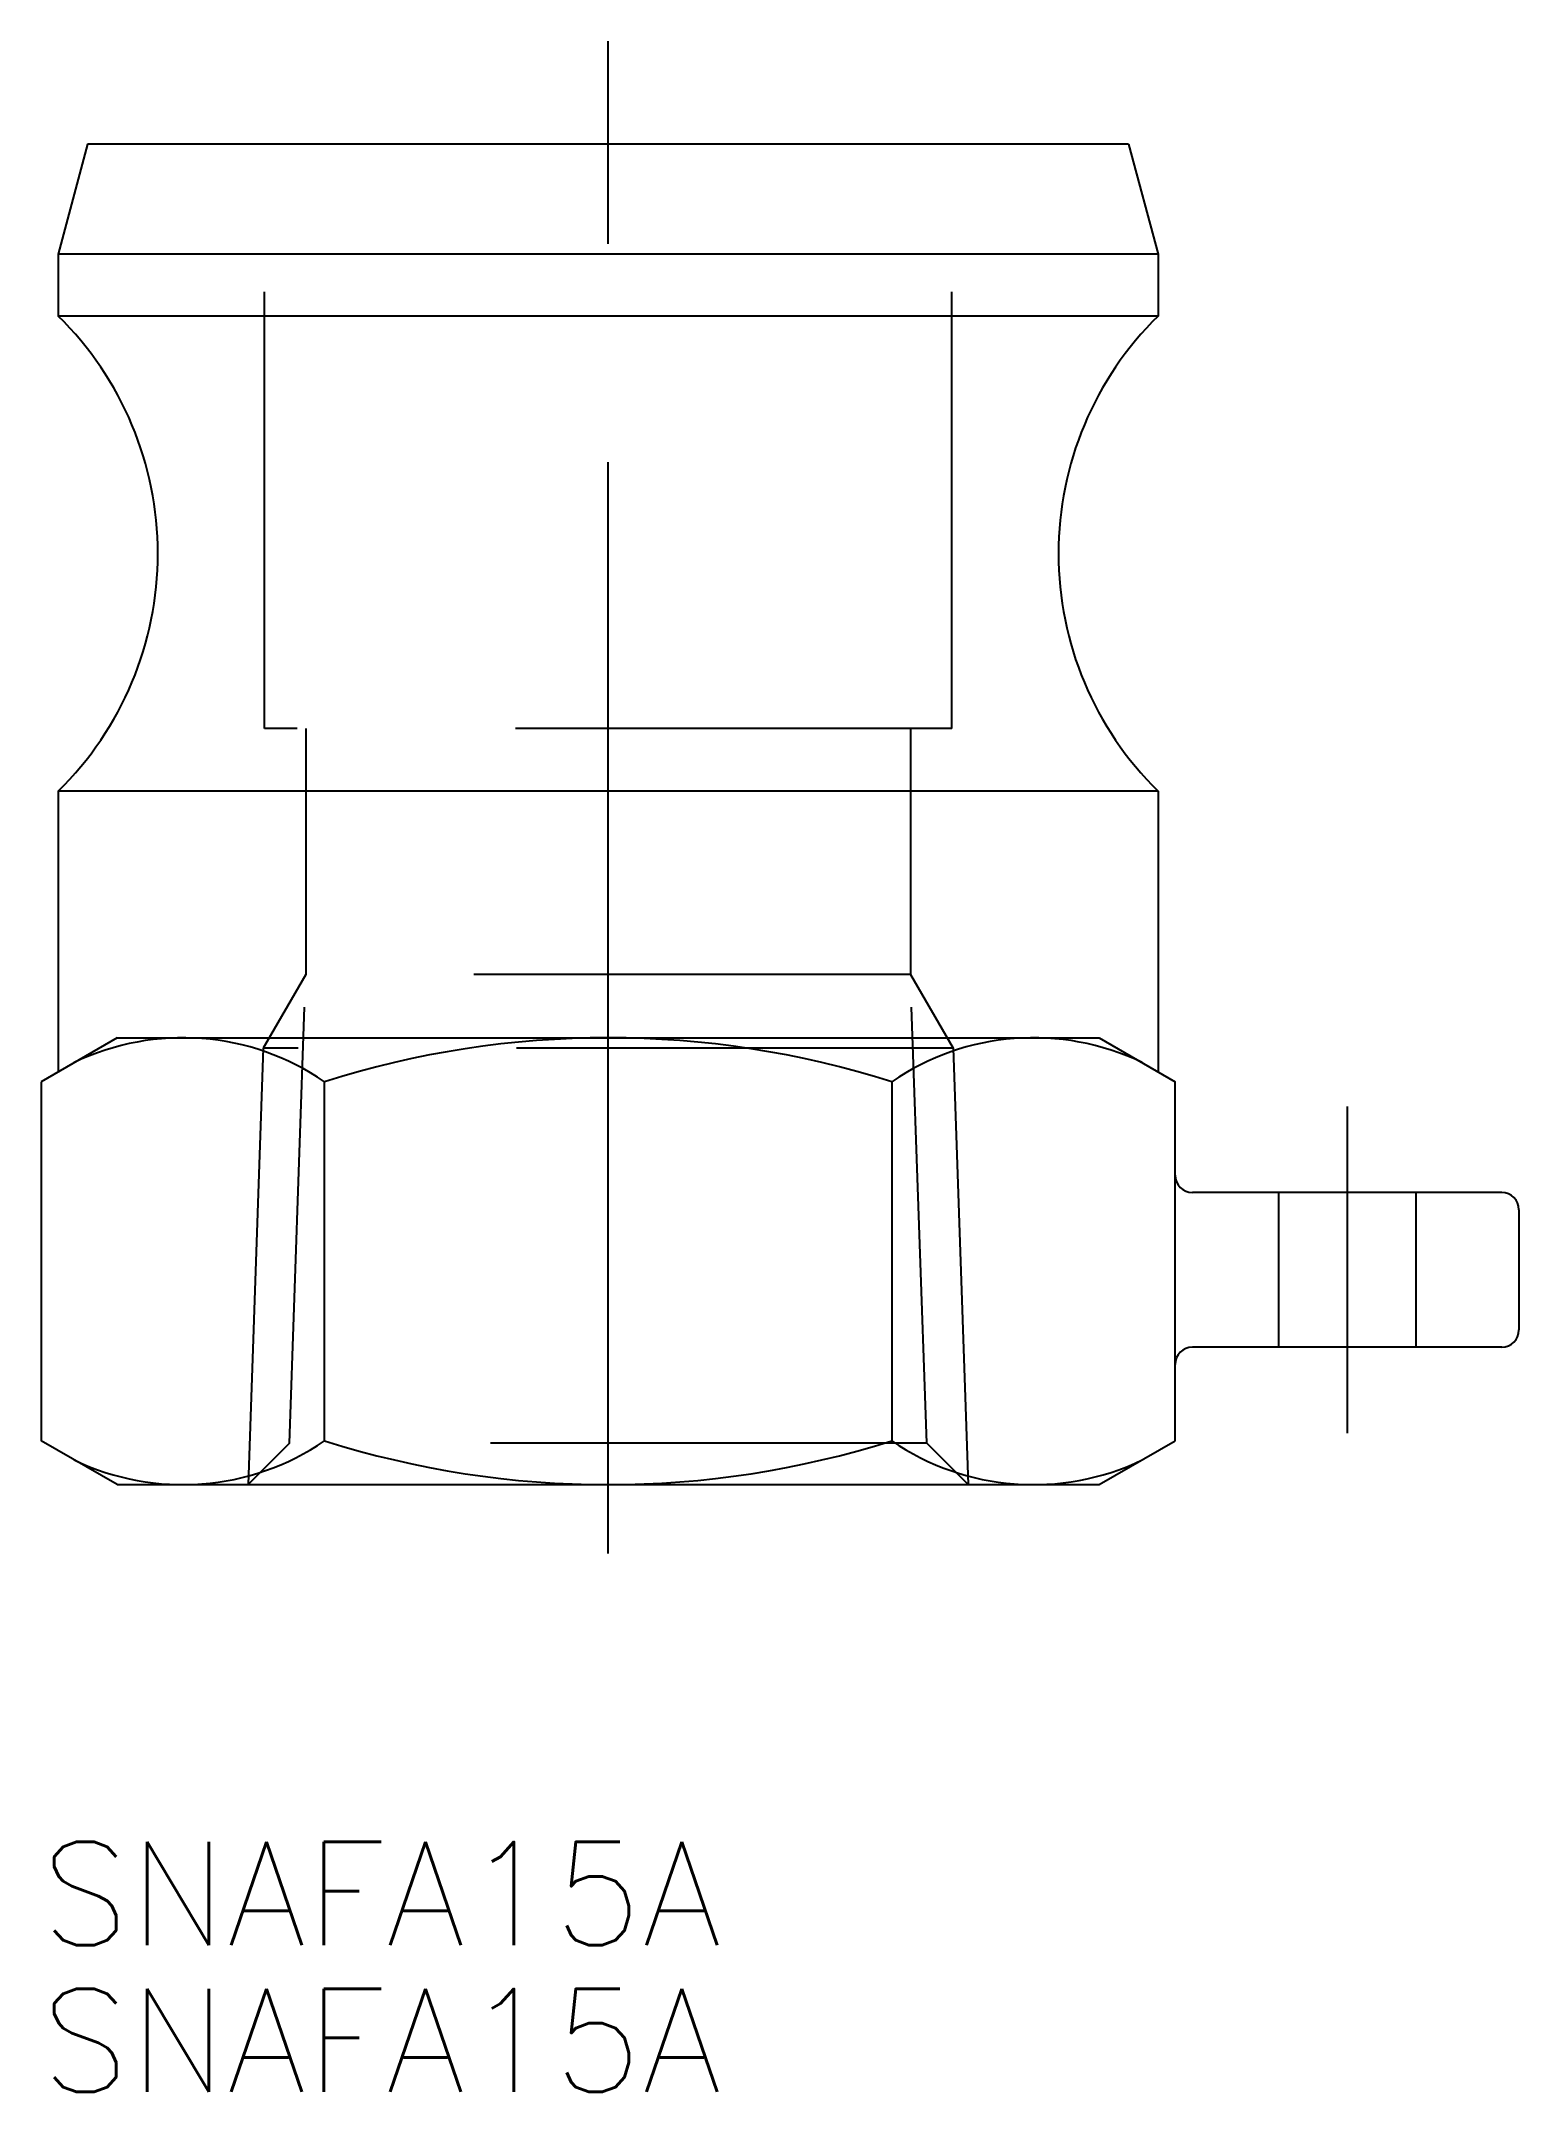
# Model space of a CAD drawing. Extents: x -16.5 to 26.5, y -17.7 to 42.
import ezdxf

# ---------------------------------------------------------------- set-up
doc = ezdxf.new("R2010")
doc.units = 0
doc.linetypes.add('CENTER', pattern=[50.8, 31.75, -6.35, 6.35, -6.35])
doc.linetypes.add('DASHED', pattern=[19.05, 12.7, -6.35])
doc.layers.get('0').update_dxf_attribs({"linetype": 'CONTINUOUS'})
doc.layers.add('CENTER', color=1, linetype='CENTER')
doc.styles.get("Standard").update_dxf_attribs({"font": 'txt.shx', "height": 3, "bigfont": 'bigfont.shx'})

# ---------------------------------------------------------------- blocks, each defined once
blk = doc.blocks.new('*U7')
at = {"color": 7, "linetype": 'CONTINUOUS'}
blk.add_text('SNAFA15A', height=3, dxfattribs=at).set_placement((-16.5, -13.396))
blk = doc.blocks.new('*U8')
at = {"color": 7, "linetype": 'CONTINUOUS'}
blk.add_text('SNAFA15A', height=3, dxfattribs=at).set_placement((-16.5, -17.669))

msp = doc.modelspace()

# ---------------------------------------------------------------- linework, layer by layer
at = {"color": 7, "linetype": 'CONTINUOUS'}
for p, q in [((-15.143, 39), (-16, 35.8)), ((15.143, 39), (-15.143, 39)), ((15.143, 39), (16, 35.8)), ((-16, 35.8), (-16, 33.999)), ((16, 35.8), (-16, 35.8)), ((16, 35.8), (16, 33.999)), ((16, 33.999), (-16, 33.999)), ((-16, 20.176), (-16, 12.012)), ((16, 20.176), (-16, 20.176)), ((16, 20.176), (16, 12.012)), ((-14.289, 13), (-16.5, 11.724)), ((-14.289, 13), (14.289, 13)), ((14.289, 13), (16.5, 11.724)), ((-16.5, 11.724), (-16.5, 1.276)), ((-8.25, 1.276), (-8.25, 11.724)), ((8.25, 11.724), (8.25, 1.276)), ((16.5, 1.276), (16.5, 11.724)), ((26, 8.5), (17, 8.5)), ((26.5, 8), (26.5, 4.5)), ((26, 4), (17, 4)), ((-14.289, 0), (-16.5, 1.276)), ((14.289, 0), (16.5, 1.276)), ((-14.289, 0), (14.289, 0))]:
    msp.add_line(p, q, dxfattribs=at)
at = {"color": 3, "linetype": 'DASHED'}
for p, q in [((-10, 22), (-10, 39)), ((10, 22), (10, 39)), ((10, 22), (-10, 22)), ((-8.797, 22), (-8.797, 14.842)), ((8.797, 22), (8.797, 14.842)), ((-8.797, 14.842), (-10.034, 12.7)), ((-9.273, 1.204), (-8.797, 14.842)), ((8.797, 14.842), (-8.797, 14.842)), ((9.273, 1.204), (8.797, 14.842)), ((8.797, 14.842), (10.034, 12.7)), ((-10.034, 12.7), (-10.478, 0)), ((10.034, 12.7), (-10.034, 12.7)), ((10.034, 12.7), (10.477, 0)), ((19.5, 8.5), (19.5, 4)), ((23.5, 8.5), (23.5, 4)), ((-9.273, 1.204), (-10.478, 0)), ((9.273, 1.204), (-9.273, 1.204)), ((9.273, 1.204), (10.477, 0))]:
    msp.add_line(p, q, dxfattribs=at)
at = {"color": 7, "linetype": 'CONTINUOUS'}
for centre, radius, start, end in [((-22.786, 27.087), 9.686, 314.4747, 45.5253), ((22.786, 27.087), 9.686, 134.4747, 225.5253), ((-12.375, 5.696), 7.304, 55.61575, 115.61575), ((0, -14.303), 27.303, 72.41205, 107.58795), ((12.375, 5.696), 7.304, 64.38425, 124.38425), ((17, 9), 0.5, 180, 270), ((26, 8), 0.5, 0, 90), ((26, 4.5), 0.5, 270, 0), ((17, 3.5), 0.5, 90, 180), ((-12.375, 7.304), 7.304, 244.38425, 304.38425), ((0, 27.303), 27.303, 252.41205, 287.58795), ((12.375, 7.304), 7.304, 235.61575, 295.61575)]:
    msp.add_arc(centre, radius, start, end, dxfattribs=at)
at = {"layer": 'CENTER', "color": 1, "linetype": 'CENTER'}
for p, q in [((0, -2), (0, 42)), ((21.5, 11), (21.5, 1.5))]:
    msp.add_line(p, q, dxfattribs=at)

# ---------------------------------------------------------------- block references
at = {"color": 7, "linetype": 'CONTINUOUS'}
for name in ['*U7', '*U8']:
    msp.add_blockref(name, (0, 0), dxfattribs=at)

doc.saveas('drawing.dxf')
